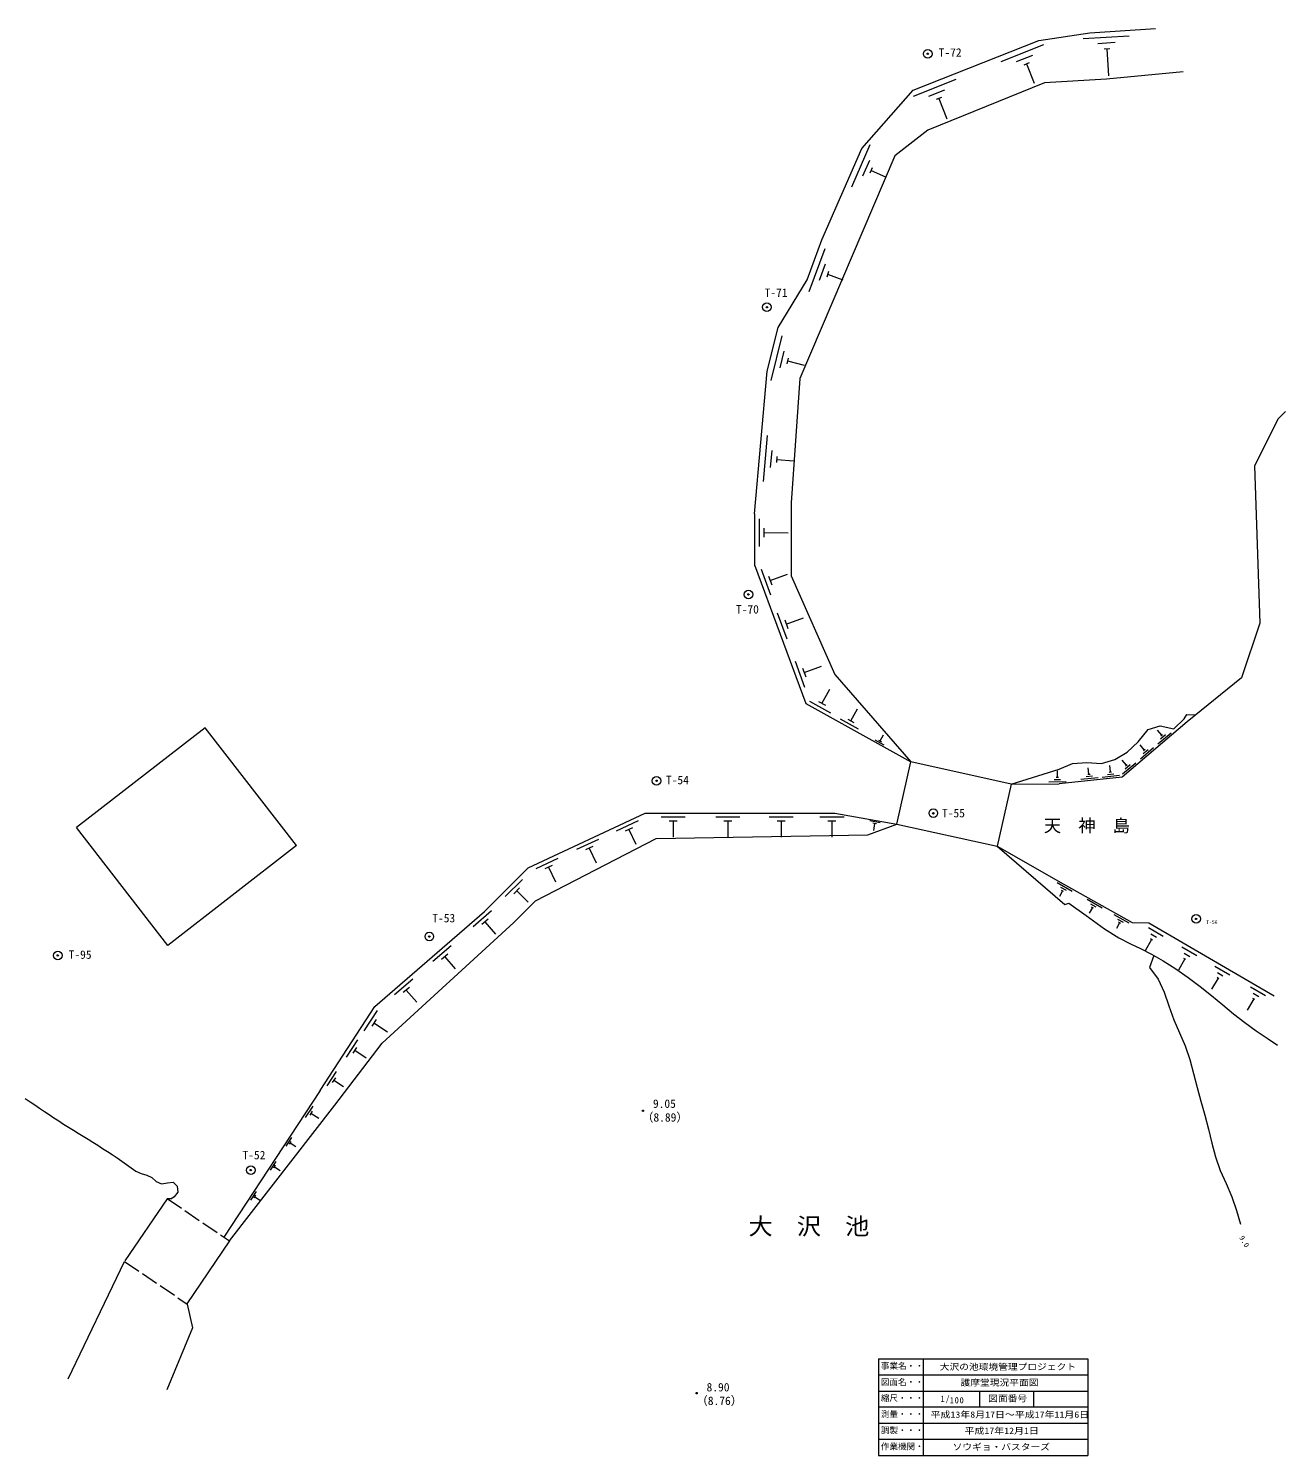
# Model space of a CAD drawing. Units: millimetres, scale not verified. Extents: x 1225 to 88056, y 2572 to 56846.
# Drawn here: x 44328 to 88056, y 2572 to 52215 of the extents above; entities that cross this region are included whole.
import ezdxf
from ezdxf.enums import TextEntityAlignment as Align

# ---------------------------------------------------------------- set-up
doc = ezdxf.new("R2010")
doc.units = ezdxf.units.MM
doc.header["$LTSCALE"] = 100
doc.header["$PDMODE"] = 32
doc.header["$PDSIZE"] = 50
doc.linetypes.add('DASHED', pattern=[7.5, 6, -1.5])
doc.layers.add('0-0通り芯', color=4, linetype='Continuous', lineweight=13)
doc.styles.add('ＭＳ ゴシック', font='')
doc.styles.get('ＭＳ ゴシック').set_extended_font_data('MS Gothic')

msp = doc.modelspace()

# ---------------------------------------------------------------- linework, layer by layer
at = {"layer": '0-0通り芯', "color": 3}
for p, q in [((81254.9, 52067.8), (83539.7, 52214.7)), ((75102, 50071.1), (79479.2, 51798.3)), ((79479.2, 51798.3), (81254.9, 52067.8)), ((84500, 50706.1), (81833, 50452.1)), ((79674, 50325.1), (75610, 48674.1)), ((81833, 50452.1), (79674, 50325.1)), ((73324, 48039.1), (75102, 50071.1)), ((75610, 48674.1), (74467, 47785.1)), ((74467, 47785.1), (71165, 40038.1)), ((71927, 44864.1), (73324, 48039.1)), ((71419, 43467.1), (71927, 44864.1)), ((70403, 41816.1), (71419, 43467.1)), ((70022, 40292.1), (70403, 41816.1)), ((69588.6, 35334.5), (70022, 40292.1)), ((71165, 40038.1), (70858.6, 35715.6)), ((88056, 38895.1), (87802, 38641.1)), ((87802, 38641.1), (86974.6, 37004.1)), ((86974.6, 37004.1), (87167, 31529.1)), ((69588.6, 35334.5), (69583.9, 33527)), ((70858.6, 35715.6), (70858.6, 33175.6)), ((69588.6, 33556.5), (71366.6, 28730.5)), ((70858.6, 33175.6), (72382.6, 29746.5)), ((87167, 31529.1), (86532, 29624.1)), ((72382.6, 29746.5), (75023.7, 26700.1)), ((86532, 29624.1), (84639.2, 28093.4)), ((71366.6, 28730.5), (75023.7, 26700.1)), ((84627, 28354.1), (84937.5, 28334.6)), ((50468, 27890.8), (45991.4, 24415.9)), ((53653, 23787.6), (50468, 27890.8)), ((84639.2, 28093.4), (82370, 26168.5)), ((74541.6, 24539.5), (75022.1, 26701.5)), ((78511.3, 25925.1), (75023.7, 26700.1)), ((78511.3, 25925.1), (80182, 26449.1)), ((78511.3, 25925.1), (78031.1, 23764.1)), ((78511.3, 25925.1), (80182, 25941.1)), ((82370, 26168.5), (80182, 25941.1)), ((61714.6, 23015.5), (65778.6, 24920.5)), ((65778.6, 24920.5), (72382.6, 24920.5)), ((72382.6, 24920.5), (74541.6, 24539.5)), ((49176.4, 20312.7), (45991.4, 24415.9)), ((73525.6, 24158.5), (74541.6, 24539.5)), ((74541.6, 24539.5), (78031.1, 23764.1)), ((61968.6, 21872.5), (66159.6, 24031.5)), ((66159.6, 24031.5), (73525.6, 24158.5)), ((53653, 23787.6), (49176.4, 20312.7)), ((78031.1, 23764.1), (80383.6, 21745.5)), ((78031.1, 23764.1), (80317.8, 22462.2)), ((60190.6, 21491.5), (61714.6, 23015.5)), ((80317.8, 22462.2), (82722, 21115.1)), ((61206.6, 21110.5), (61968.6, 21872.5)), ((56380.6, 18189.5), (60190.6, 21491.5)), ((56634.6, 16919.5), (61206.6, 21110.5)), ((82722, 21115.1), (83303.3, 21096.5)), ((83303.3, 21096.5), (86749.9, 19094.5)), ((86749.9, 19094.5), (87659.6, 18563.5)), ((54475.6, 15268.5), (56380.6, 18189.5)), ((54983.6, 14760.5), (56634.6, 16919.5)), ((54475.6, 15268.5), (51127, 10162.7)), ((51320.9, 10040), (54983.6, 14760.5)), ((49147.3, 11503.9), (47677.9, 9343.4)), ((51320.9, 10040), (49831.4, 7850)), ((45712.6, 5235.5), (47667.4, 9324.7)), ((49852.1, 7838.8), (50030.6, 7013.5)), ((50030.6, 7013.5), (49141.6, 4854.5))]:
    msp.add_line(p, q, dxfattribs=at)
at = {"layer": '0-0通り芯'}
for p, q in [((79641.9, 51647.5), (78153.5, 51060.2)), ((82617.4, 51955), (81020.7, 51852.3)), ((82131.2, 51723.3), (81532.5, 51684.8)), ((79250.2, 51277.9), (78692, 51057.7)), ((81944.5, 51510.9), (81744.9, 51498)), ((81844.7, 51504.5), (81904.7, 50571)), ((79137.5, 51018.5), (78951.5, 50945)), ((79044.5, 50981.8), (79309.4, 50310.5)), ((76589.9, 50443.2), (75101.6, 49855.9)), ((76198.2, 50073.7), (75640.1, 49853.4)), ((76085.6, 49814.2), (75899.5, 49740.8)), ((75992.6, 49777.5), (76270, 49074.4)), ((73598.2, 48165.7), (72953.9, 46701.2)), ((73579.9, 47627.5), (73338.3, 47078.4)), ((73682.5, 47363.9), (73601.9, 47180.9)), ((73642.2, 47272.4), (74146.3, 47050.6)), ((72026.6, 44552.8), (71479.9, 43049.2)), ((72043.7, 44014.6), (71838.7, 43450.7)), ((72163.3, 43758.3), (72095, 43570.3)), ((72129.2, 43664.3), (72656.5, 43472.6)), ((70535.6, 41521.7), (70147.5, 39969.4)), ((70608.3, 40988.1), (70462.8, 40406)), ((70753.9, 40745.5), (70705.3, 40551.5)), ((70729.6, 40648.5), (71311.7, 40503)), ((70027.1, 38054.2), (69887.8, 36460.3)), ((70182.8, 37538.7), (70130.6, 36941)), ((70364.7, 37322.1), (70347.2, 37122.8)), ((70355.9, 37222.4), (70953.7, 37170.2)), ((69748.2, 35156.8), (69745.7, 34196.8)), ((69907.3, 34836.4), (69906.5, 34516.4)), ((69906.9, 34676.4), (70753.8, 34674.2)), ((69812.6, 33411.5), (70144.5, 32510.7)), ((70073.4, 33166.5), (70184, 32866.3)), ((70128.6, 33016.4), (70729.2, 33237.7)), ((70375.1, 31884.5), (70707, 30983.7)), ((70635.9, 31639.6), (70746.5, 31339.3)), ((70691.2, 31489.5), (71291.8, 31710.7)), ((70995.3, 30201.2), (71327.2, 29300.4)), ((71256.1, 29956.2), (71366.7, 29656)), ((71311.4, 29806.1), (71911.9, 30027.3)), ((71495.4, 28819.1), (72229.8, 28411.4)), ((71808.2, 28805.6), (72053, 28669.7)), ((71930.6, 28737.7), (72202.4, 29227.3)), ((72938.8, 28132.1), (73171.8, 28551.8)), ((72565.8, 28202), (73195.3, 27852.5)), ((72833.9, 28190.4), (73043.8, 28073.9)), ((83751, 27635), (83605.4, 27806.6)), ((73766.8, 27466.6), (74081.5, 27291.8)), ((73900.8, 27460.8), (74005.7, 27402.5)), ((73953.3, 27431.7), (74069.8, 27641.5)), ((83619.2, 27326.5), (84076.8, 27714.6)), ((83713.7, 27505), (83885.3, 27650.5)), ((83722.4, 27610.7), (83779.6, 27659.2)), ((83141.7, 27118.2), (82996.1, 27289.8)), ((83009.9, 26809.7), (83467.5, 27197.8)), ((83104.4, 26988.2), (83276, 27133.7)), ((83113.1, 27093.9), (83170.3, 27142.4)), ((80122.2, 26165.6), (80120, 26390.6)), ((81221.1, 26275.3), (81197.8, 26499.1)), ((81926.4, 26348.6), (82001, 26356.4)), ((81963.7, 26352.5), (81940.4, 26576.3)), ((82521, 26591.7), (82375.5, 26763.3)), ((82389.2, 26283.2), (82846.8, 26671.4)), ((82483.7, 26461.7), (82655.3, 26607.3)), ((82492.4, 26567.4), (82549.6, 26616)), ((79823.6, 26012.7), (80423.6, 26018.4)), ((80010.4, 26089.5), (80235.4, 26091.6)), ((80084.7, 26165.2), (80159.7, 26165.9)), ((80938.2, 26095.1), (81534.9, 26157.1)), ((81116.9, 26189.1), (81340.7, 26212.4)), ((81183.8, 26271.4), (81258.3, 26279.2)), ((81680.8, 26172.3), (82277.6, 26234.3)), ((81859.5, 26266.3), (82083.3, 26289.6)), ((65534.5, 24651.4), (64773.9, 24294.9)), ((65340.4, 24405.9), (65086.8, 24287)), ((65213.6, 24346.4), (65451.3, 23839.4)), ((67177.8, 24780.5), (66337.8, 24780.5)), ((66897.8, 24640.5), (66617.8, 24640.5)), ((66757.8, 24640.5), (66757.8, 24080.5)), ((69077, 24780.5), (68237, 24780.5)), ((68797, 24640.5), (68517, 24640.5)), ((68657, 24640.5), (68657, 24080.5)), ((70932.1, 24780.5), (70092.1, 24780.5)), ((70652.1, 24640.5), (70372.1, 24640.5)), ((70512.1, 24640.5), (70512.1, 24080.5)), ((72698.8, 24780.5), (71858.8, 24780.5)), ((72418.8, 24640.5), (72138.8, 24640.5)), ((72278.8, 24640.5), (72278.8, 24080.5)), ((73952.4, 24582.6), (73597.9, 24645.2)), ((73823.8, 24544.4), (73705.6, 24565.2)), ((73764.7, 24554.8), (73723, 24318.4)), ((64157.3, 24005.9), (63396.7, 23649.4)), ((62739.4, 23341.3), (61978.8, 22984.7)), ((63963.2, 23760.3), (63709.6, 23641.5)), ((63836.4, 23700.9), (64074.1, 23193.8)), ((62545.3, 23095.7), (62291.7, 22976.8)), ((62418.5, 23036.2), (62656.2, 22529.2)), ((61508.3, 22611.3), (60914.4, 22017.3)), ((80637.2, 22194.1), (80115.8, 22491)), ((61409.4, 22314.3), (61211.4, 22116.3)), ((61310.4, 22215.3), (61706.3, 21819.3)), ((80302.3, 22212.2), (80190.9, 22016.6)), ((80437.1, 22221.7), (80241.6, 22333)), ((80334.9, 22193.6), (80269.7, 22230.7)), ((81676, 21615.3), (81152.6, 21908.5)), ((60433.2, 21516.5), (59798.4, 20966.3)), ((81341, 21631), (81231, 21434.7)), ((81475.8, 21641.5), (81279.5, 21751.5)), ((81373.7, 21612.7), (81308.2, 21649.4)), ((82620.8, 21085.9), (82097.4, 21379.2)), ((60313.3, 21227.3), (60101.6, 21043.9)), ((60207.4, 21135.6), (60574.2, 20712.4)), ((82285.8, 21101.6), (82175.8, 20905.4)), ((82420.6, 21112.1), (82224.3, 21222.1)), ((82318.5, 21083.3), (82253.1, 21120)), ((83806.3, 20630.8), (83287.5, 20932.2)), ((83396.2, 20522.1), (83170.2, 20133)), ((83428.6, 20503.3), (83363.8, 20540.9)), ((83568.8, 20595.3), (83374.2, 20708.3)), ((59032.4, 20302.5), (58397.7, 19752.4)), ((58912.5, 20013.3), (58700.9, 19829.9)), ((58806.7, 19921.6), (59173.5, 19498.5)), ((84967.9, 19956.1), (84449.1, 20257.5)), ((84590.2, 19828.5), (84525.4, 19866.2)), ((84730.4, 19920.6), (84535.9, 20033.6)), ((84557.8, 19847.4), (84331.8, 19458.3)), ((86119.8, 19287), (85601, 19588.4)), ((85882.3, 19251.5), (85687.8, 19364.5)), ((57697.3, 19145.4), (57062.5, 18595.2)), ((85709.7, 19178.3), (85483.7, 18789.1)), ((85742.2, 19159.4), (85677.3, 19197.1)), ((87363.4, 18562.7), (86845.2, 18865.1)), ((57577.4, 18856.2), (57365.8, 18672.8)), ((57471.6, 18764.5), (57838.3, 18341.3)), ((86953.1, 18454.8), (86726.2, 18066.2)), ((86985.4, 18435.9), (86920.7, 18473.7)), ((87125.8, 18527.6), (86931.5, 18641.1)), ((56455.7, 18048.4), (55996.8, 17344.7)), ((56420, 17737.4), (56267, 17502.8)), ((56343.5, 17620.1), (56812.6, 17314.2)), ((55770.9, 17034.9), (55377.6, 16431.8)), ((55740.3, 16768.3), (55609.2, 16567.3)), ((55674.7, 16667.8), (56076.8, 16405.6)), ((55029.8, 15935.2), (54702.1, 15432.7)), ((55004.3, 15713.1), (54895.1, 15545.6)), ((54949.7, 15629.3), (55284.7, 15410.8)), ((54218.5, 14727.8), (53956.3, 14325.7)), ((54198.1, 14550.1), (54110.7, 14416.1)), ((54154.4, 14483.1), (54422.4, 14308.3)), ((53473.2, 13630.6), (53275.7, 13329.6)), ((53457.5, 13497.4), (53391.7, 13397)), ((53424.6, 13447.2), (53625.3, 13315.6)), ((52929.6, 12801.7), (52732.1, 12500.7)), ((52913.9, 12668.5), (52848.1, 12568.1)), ((52881, 12618.3), (53081.7, 12486.7)), ((52244.2, 11756.7), (52046.7, 11455.6)), ((52228.5, 11623.4), (52162.7, 11523.1)), ((52195.6, 11573.3), (52396.3, 11441.6)), ((73900.2, 5936.2), (73900.2, 2571.6)), ((73900.2, 5936.2), (81181.5, 5936.2)), ((75452.3, 5936.2), (75452.3, 2571.6)), ((81181.5, 5936.2), (81181.5, 2571.6)), ((73900.2, 5373.7), (81181.5, 5373.7)), ((73900.2, 4811.2), (81181.5, 4811.2)), ((77410.6, 4811.2), (77410.6, 4259.1)), ((79296.1, 4811.2), (79296.1, 4259.1)), ((73900.2, 4259.1), (81181.5, 4259.1)), ((73900.2, 3696.6), (81181.5, 3696.6)), ((73900.2, 3134.1), (81181.5, 3134.1)), ((73900.2, 2571.6), (81181.5, 2571.6))]:
    msp.add_line(p, q, dxfattribs=at)
at = {"layer": '0-0通り芯', "color": 6}
msp.add_line((49149.9, 11510.4), (49318.1, 11509.3), dxfattribs=at)
at = {"layer": '0-0通り芯', "color": 3, "linetype": 'DASHED'}
for p, q in [((49149.9, 11510.4), (51315.8, 10037.2)), ((47667.4, 9324.7), (49852.1, 7838.8))]:
    msp.add_line(p, q, dxfattribs=at)
at = {"layer": '0-0通り芯', "color": 3}
for points in [[(80182, 26449.1), (80643.7, 26645.9), (81143.5, 26675.6), (81653.5, 26649.1), (82120.9, 26779.3), (82547.8, 27042.8), (82930.7, 27400.3), (83276.8, 27827.2), (83694.6, 27959.3), (84175.1, 27854), (84531.8, 28196), (84627, 28354.1)], [(80385.4, 21742.5), (80515.9, 21790.9), (81119.3, 21361.8), (81763.7, 20895.6), (82261.3, 20582.9), (82660, 20372.5), (83017.4, 20203.3), (83390.5, 20014.8), (83802.8, 19778.2), (84236.9, 19503.7), (84672.5, 19203.8), (85090.7, 18890.7), (85487.8, 18572.5), (85872.2, 18253.9), (86252.5, 17939.5), (86637.7, 17633.9), (87036.1, 17341.7), (87449.9, 17062.6), (87783.5, 16846.5)], [(83477.1, 19965.1), (83330.1, 19542.2), (83623.3, 19141.3), (83834.8, 18691.4), (83996.8, 18209.2), (84169.8, 17731.9), (84372.2, 17273.1), (84570.8, 16816.9), (84732.5, 16346.9), (84860.7, 15863.3), (84981, 15376.2), (85115.4, 14894.2), (85253.9, 14413.9), (85377.5, 13928.2), (85495.8, 13440.6), (85627, 12957.9), (85789.5, 12486.9), (85990.5, 12030.1), (86192.3, 11572.1), (86348.9, 11094.3), (86496.8, 10618.8)]]:
    msp.add_lwpolyline(points, dxfattribs=at)
at = {"layer": '0-0通り芯', "color": 6}
msp.add_lwpolyline([(44216.7, 14987.1), (44383.3, 14876.4), (44549.6, 14765.3), (44715.6, 14653.7), (44881.4, 14541.8), (45047.3, 14429.9), (45213.5, 14318.7), (45380.3, 14208.4), (45548.1, 14099.6), (45717.2, 13992.8), (45887.4, 13887.9), (46058.3, 13783.9), (46229.1, 13679.9), (46399.4, 13574.8), (46569, 13468.7), (46738.1, 13361.9), (46906.8, 13254.6), (47075.4, 13147.2), (47243.6, 13039.3), (47410.5, 12929.4), (47575.4, 12816), (47737.3, 12697.6), (47897.9, 12576.8), (48065.6, 12467.7), (48250.1, 12386.2), (48447.6, 12328), (48620.7, 12237), (48764.2, 12097.1), (48953.9, 12024.4), (49164.2, 12053.3), (49358.3, 12074.8), (49497.7, 11935.9), (49519.3, 11727.5), (49398.1, 11570.8), (49318.1, 11509.3)], dxfattribs=at)
at = {"layer": '0-0通り芯'}
for centre in [(75610, 51335.4), (70016.2, 42519.6), (69375, 32528), (66177.9, 26044.6), (75806.1, 24913.2), (84946.9, 21237.6), (58271.6, 20625.6), (45346.8, 19968.8), (52061.4, 12499.2)]:
    msp.add_circle(centre, 150, dxfattribs=at)
at = {"layer": '0-0通り芯', "color": 7}
for p in [(75610, 51335.4), (70016.2, 42519.6), (69375, 32528), (66177.9, 26044.6), (75806.1, 24913.2), (84946.9, 21237.6), (58271.6, 20625.6), (45346.8, 19968.8), (65703.2, 14563.6), (52061.4, 12499.2), (67567.1, 4738.8)]:
    msp.add_point(p, dxfattribs=at)

# ---------------------------------------------------------------- texts
at = {"layer": '0-0通り芯', "color": 3, "style": 'ＭＳ ゴシック'}
for s, height, p in [('T-72', 293.3, (75991.5, 51147)), ('T-71', 293.3, (69934.9, 42787.5)), ('T-70', 293.3, (68938.1, 31775.2)), ('T-54', 293.3, (66502.8, 25834.9)), ('T-55', 293.3, (76107.5, 24684.9)), ('天\u3000神\u3000島', 439.9, (79649.7, 24130.9)), ('T-53', 293.3, (58373.4, 21031.3)), ('T-95', 293.3, (45723.5, 19761.5)), ('9.05', 293.3, (66050.8, 14576.7)), ('（8.89）', 293.3, (65668.2, 14098.5)), ('T-52', 293.3, (51772.1, 12787.1)), ('8.90', 293.3, (67917.1, 4711.9)), ('（8.76）', 293.3, (67560.1, 4239.5))]:
    msp.add_text(s, height=height, dxfattribs=at).set_placement(p, align=Align.BOTTOM_LEFT)
at = {"layer": '0-0通り芯', "color": 2, "style": 'ＭＳ ゴシック'}
for s, height, p in [('T-56', 124.6, (85303.1, 21028.5)), ('事業名・・', 212.6, (73981.8, 5516.1)), ('図面名・・', 212.6, (73981.8, 4953.6)), ('縮尺・・・', 212.6, (73981.8, 4396.3)), ('測量・・・', 212.6, (73981.8, 3839)), ('調製・・・', 212.6, (73981.8, 3276.5)), ('作業機関・', 212.6, (73981.8, 2714))]:
    msp.add_text(s, height=height, dxfattribs=at).set_placement(p, align=Align.BOTTOM_LEFT)
at = {"layer": '0-0通り芯', "color": 3, "style": 'ＭＳ ゴシック', "width": 1.05}
msp.add_text('大\u3000沢\u3000池', height=586.5, dxfattribs=at).set_placement((69377.7, 10077.1), align=Align.BOTTOM_LEFT)
at = {"layer": '0-0通り芯', "color": 2, "style": 'ＭＳ ゴシック'}
msp.add_text('9.0', height=183.3, rotation=300.51, dxfattribs=at).set_placement((86391.1, 10127.1), align=Align.BOTTOM_LEFT)
for s, width, p in [('大沢の池環境管理プロジェクト', 1.1, (76028.9, 5479.5)), ('護摩堂現況平面図', 1.1, (76753.7, 4931.7)), ('図面番号', 1.1, (77715.8, 4379.9)), ('平成13年8月17日～平成17年11月6日', 1.15, (75712, 3817.1)), ('平成17年12月1日', 1.15, (76892.6, 3254.6)), ('ソウギョ・バスターズ', 1.1, (76476, 2692.1))]:
    msp.add_text(s, height=219.9, dxfattribs=dict(at, width=width)).set_placement(p, align=Align.BOTTOM_LEFT)
at = {"layer": '0-0通り芯', "color": 2, "char_height": 219.9, "attachment_point": 7, "style": 'ＭＳ ゴシック'}
for s, insert in [('\\T1.21;\\W0.95;1/', (76057.8, 4379.9)), ('\\T1.21;\\W0.95;100', (76377.2, 4379.9))]:
    msp.add_mtext(s, dxfattribs=dict(at, insert=insert))

doc.saveas('drawing.dxf')
